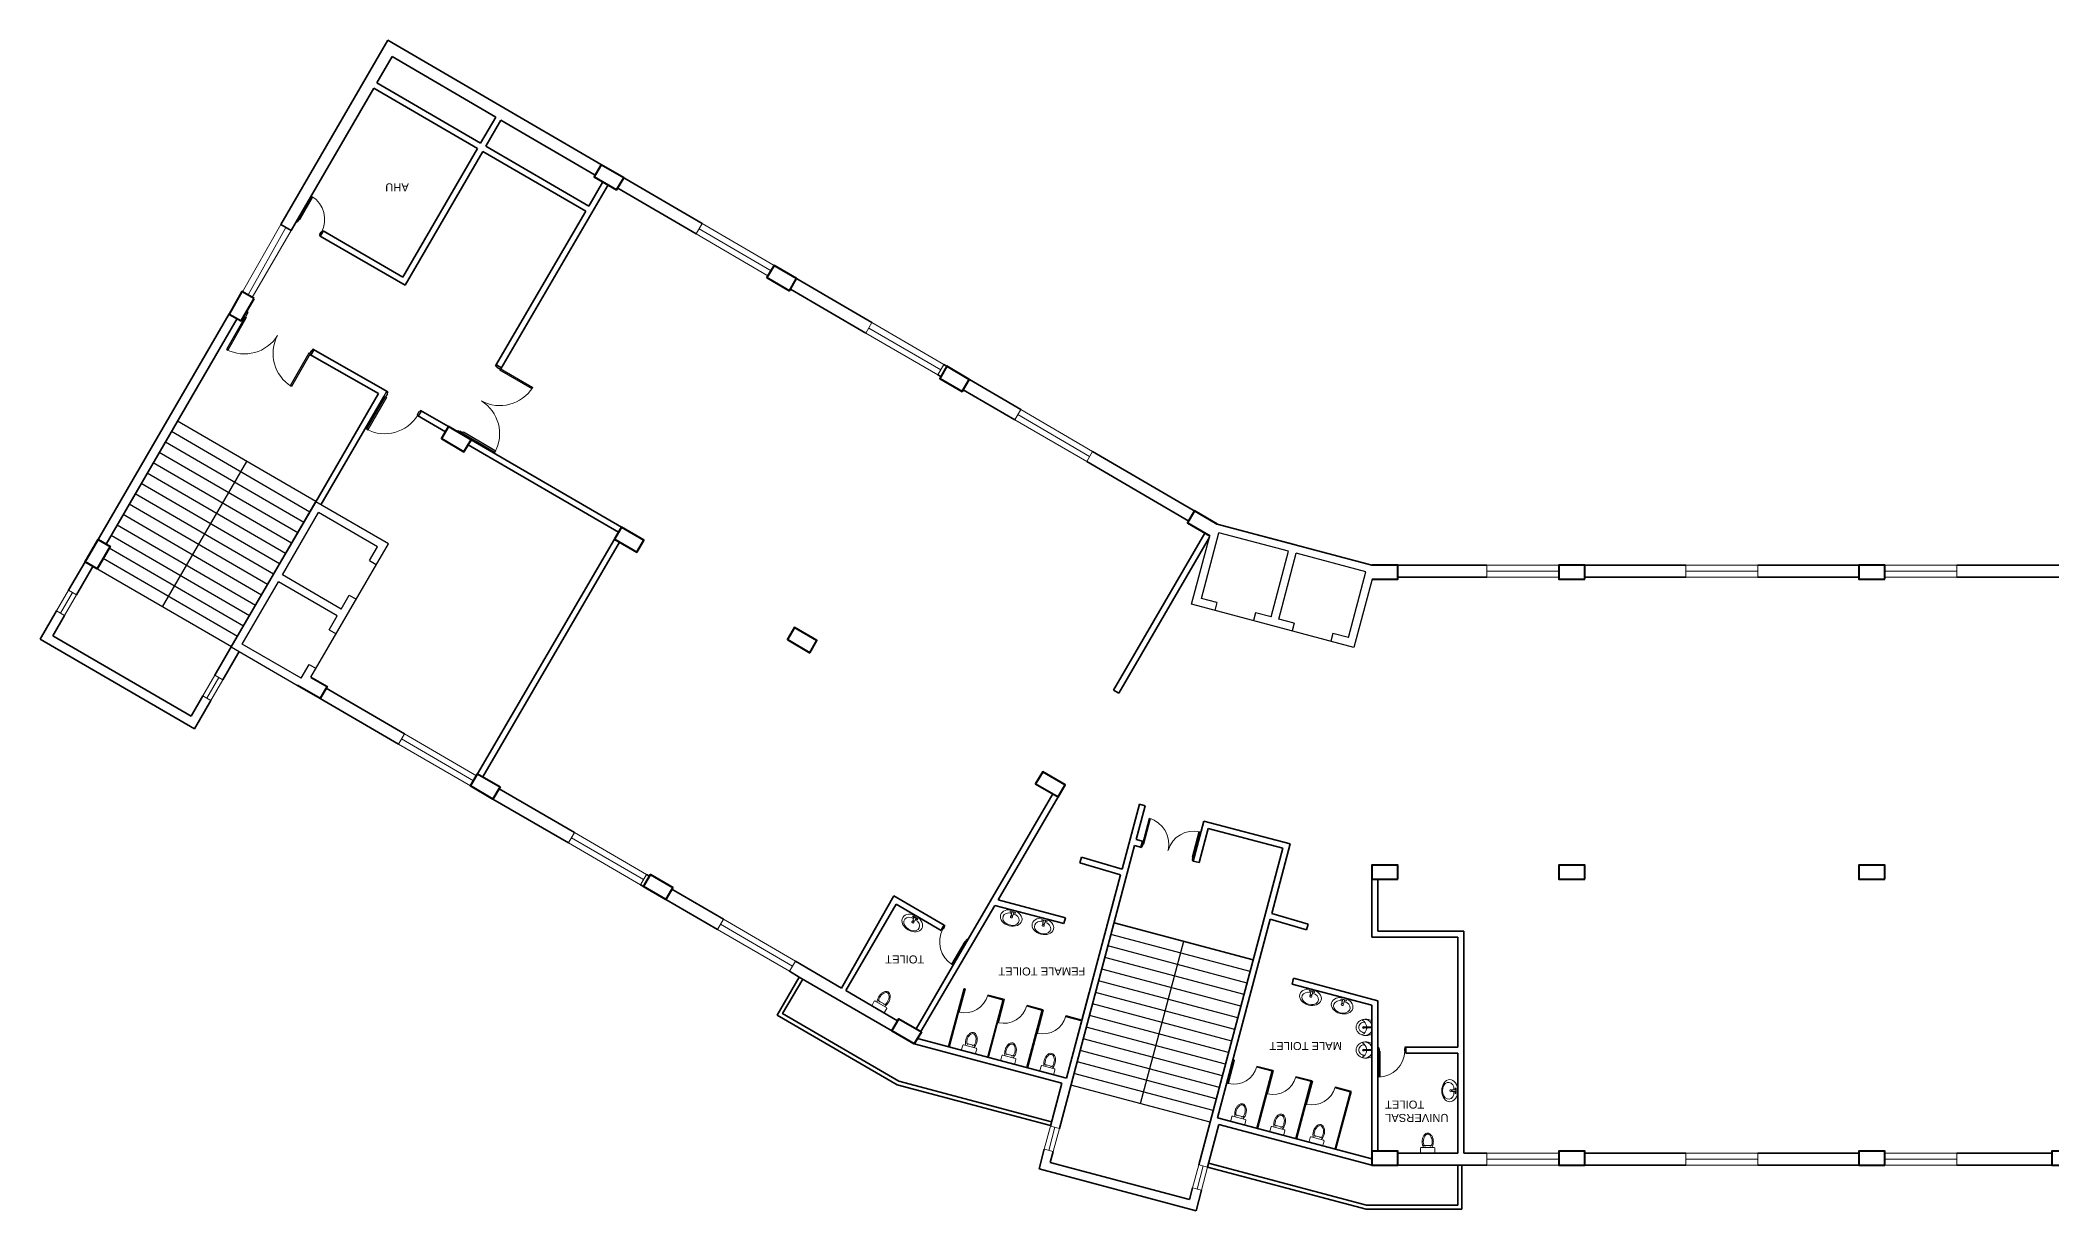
# Model space of a CAD drawing. Header units: millimetres. Extents: x 3079 to 579737, y 1565 to 1161826.
# Drawn here: x 4808 to 55095, y 203417 to 232675 of the extents above; entities that cross this region are included whole.
import ezdxf

# ---------------------------------------------------------------- set-up
doc = ezdxf.new("R2010")
doc.units = ezdxf.units.MM
for name, color, linetype, lineweight in [('1', 7, 'Continuous', 35), ('A_COL', 250, 'Continuous', 40), ('A_ELE1', 250, 'Continuous', 20), ('A_WIN-DOR', 250, 'Continuous', 30), ('DOOR', 250, 'Continuous', 15), ('IG-Area', 250, 'Continuous', 30), ('partition', 253, 'Continuous', 5), ('SILL', 251, 'Continuous', 18), ('TWOWHEELER', 250, 'Continuous', 9), ('WINDOW', 252, 'Continuous', 15)]:
    doc.layers.add(name, color=color, linetype=linetype, lineweight=lineweight)
doc.layers.add('FURNITURE', color=253, linetype='Continuous', lineweight=5, transparency=0.05)
doc.styles.get("Standard").update_dxf_attribs({"font": 'arial.ttf'})

msp = doc.modelspace()

# ---------------------------------------------------------------- linework, layer by layer
for p, q in [((8237, 223151), (6454, 220082)), ((11545, 220882), (8087, 222892)), ((11696, 221142), (8237, 223151)), ((11244, 220363), (7785, 222373)), ((11395, 220623), (7936, 222632)), ((10943, 219845), (7484, 221854)), ((11093, 220104), (7635, 222114)), ((9967, 222146), (7857, 218515)), ((10641, 219326), (7182, 221335)), ((10792, 219585), (7333, 221595)), ((10340, 218807), (6881, 220817)), ((10490, 219067), (7032, 221076)), ((9585, 217509), (11696, 221142)), ((11695, 221140), (10640, 219325)), ((10640, 219325), (11695, 221140)), ((10864, 219311), (11768, 220867)), ((13511, 220085), (11695, 221140)), ((13238, 220013), (11768, 220867)), ((10038, 218288), (6580, 220298)), ((10189, 218548), (6730, 220557)), ((33593, 218580), (34046, 220285)), ((33837, 218722), (34274, 220364)), ((34229, 220583), (36162, 220069)), ((36162, 220069), (34229, 220583)), ((36014, 219902), (34274, 220364)), ((9888, 218029), (6533, 219978)), ((12456, 218270), (13511, 220085)), ((13037, 219667), (13238, 220013)), ((35577, 218259), (36014, 219902)), ((35770, 218207), (36207, 219850)), ((36162, 220069), (38095, 219555)), ((37947, 219388), (36207, 219850)), ((6127, 219520), (5718, 218814)), ((9586, 217510), (6127, 219520)), ((9737, 217770), (6382, 219719)), ((10640, 219325), (9585, 217509)), ((12333, 218457), (10864, 219311)), ((13037, 219667), (13210, 219567)), ((37510, 217745), (37947, 219388)), ((9859, 217581), (10763, 219138)), ((12233, 218284), (10763, 219138)), ((12333, 218457), (12534, 218802)), ((12534, 218802), (12707, 218702)), ((38105, 219205), (37651, 217500)), ((5416, 218296), (5148, 217833)), ((11577, 216757), (12456, 218270)), ((12032, 217938), (12233, 218284)), ((35622, 218040), (33593, 218580)), ((34224, 218619), (33837, 218722)), ((34224, 218619), (34172, 218425)), ((35190, 218362), (35139, 218168)), ((35577, 218259), (35190, 218362)), ((12032, 217938), (12205, 217837)), ((37651, 217500), (35622, 218040)), ((36157, 218105), (35770, 218207)), ((36157, 218105), (36105, 217911)), ((37123, 217848), (37072, 217654)), ((37510, 217745), (37123, 217848)), ((9585, 217509), (11401, 216454)), ((11329, 216727), (9859, 217581)), ((11329, 216727), (11530, 217073)), ((11530, 217073), (11703, 216973)), ((11401, 216454), (11401, 216454)), ((35056, 209400), (31576, 210326)), ((35133, 209690), (31654, 210615)), ((34902, 208820), (31421, 209746)), ((34979, 209110), (31499, 210036)), ((32314, 206094), (33394, 210152)), ((34825, 208530), (31344, 209456)), ((34670, 207950), (31190, 208876)), ((34748, 208240), (31267, 209166)), ((34516, 207370), (31036, 208296)), ((34593, 207660), (31113, 208586)), ((34362, 206790), (30882, 207716)), ((34439, 207080), (30959, 208006)), ((34285, 206501), (30804, 207426)), ((34131, 205921), (30650, 206846)), ((34208, 206211), (30727, 207136)), ((34053, 205631), (30573, 206557)), ((34052, 205631), (30573, 206557))]:
    msp.add_line(p, q)
at = {"layer": '1'}
for p, q in [((13497, 232675), (10822, 228072)), ((21354, 228092), (13497, 232675)), ((13605, 232265), (13223, 231608)), ((16197, 230753), (13605, 232265)), ((13148, 231478), (11205, 228133)), ((15743, 229970), (13148, 231478)), ((15818, 230100), (13223, 231608)), ((16197, 230753), (15818, 230100)), ((16327, 230677), (15948, 230025)), ((18682, 229304), (16327, 230677)), ((15743, 229970), (13875, 226755)), ((15872, 229895), (13929, 226550)), ((18445, 228400), (15872, 229895)), ((18520, 228530), (15948, 230025)), ((19049, 229437), (19049, 229437)), ((19179, 229361), (19179, 229361)), ((19002, 229059), (16322, 224462)), ((18873, 229134), (18520, 228530)), ((21204, 227833), (19244, 228976)), ((18445, 228400), (16192, 224538)), ((10822, 228072), (11082, 227921)), ((11204, 228133), (11082, 227921)), ((11885, 227911), (11810, 227781)), ((13875, 226755), (11885, 227911)), ((13929, 226550), (11810, 227781)), ((25600, 225616), (23152, 227044)), ((25450, 225357), (23563, 226457)), ((9530, 225833), (5928, 219634)), ((9996, 225880), (9968, 225896)), ((9729, 225717), (6454, 220082)), ((9922, 225750), (9894, 225765)), ((13266, 223844), (11548, 224823)), ((11576, 224807), (11650, 224937)), ((13499, 223884), (11623, 224953)), ((16208, 224565), (16338, 224490)), ((27248, 224308), (27320, 224266)), ((29319, 223447), (27398, 224567)), ((11695, 221140), (13266, 223844)), ((29169, 223190), (27883, 223940)), ((11825, 221065), (13396, 223770)), ((13424, 223754), (13396, 223770)), ((14943, 222889), (14237, 223291)), ((15017, 223019), (14312, 223421)), ((15249, 222921), (15233, 222893)), ((15379, 222845), (15362, 222817)), ((15503, 222562), (19265, 220377)), ((15578, 222691), (19340, 220507)), ((34229, 220583), (31117, 222398)), ((30969, 222144), (33520, 220657)), ((33924, 220356), (31643, 216431)), ((34038, 220255), (31773, 216356)), ((34229, 220583), (34229, 220583)), ((38095, 219555), (34229, 220583)), ((15742, 214337), (19164, 220205)), ((15871, 214262), (19293, 220129)), ((5928, 219634), (5519, 218930)), ((6127, 219518), (5718, 218814)), ((6181, 219487), (6181, 219487)), ((38095, 219555), (40970, 219555)), ((38095, 219555), (40970, 219555)), ((38745, 219255), (40970, 219255)), ((42770, 219555), (45945, 219555)), ((42770, 219555), (42795, 219555)), ((43420, 219255), (45945, 219255)), ((47745, 219555), (50920, 219555)), ((47745, 219255), (50270, 219255)), ((50595, 219555), (50295, 219555)), ((50595, 219555), (50920, 219555)), ((52720, 219555), (55270, 219555)), ((52720, 219255), (55270, 219255)), ((5217, 218411), (4808, 217707)), ((5416, 218296), (5123, 217790)), ((5123, 217790), (8580, 215780)), ((4808, 217707), (8663, 215466)), ((9585, 217509), (9176, 216804)), ((9784, 217393), (9374, 216689)), ((8874, 216286), (8580, 215780)), ((13916, 215340), (11955, 216479)), ((31643, 216431), (31773, 216356)), ((9073, 216170), (8663, 215466)), ((13766, 215080), (11806, 216223)), ((16127, 213708), (15986, 213789)), ((18166, 212870), (16278, 213967)), ((28009, 210203), (30125, 213835)), ((28755, 211186), (30431, 214062)), ((18016, 212611), (16127, 213707)), ((32285, 213577), (31854, 211956)), ((32430, 213539), (32205, 212693)), ((32430, 213539), (32285, 213577)), ((33633, 212158), (33897, 213154)), ((33777, 212120), (34004, 212971)), ((36058, 212588), (33897, 213154)), ((35875, 212482), (34004, 212971)), ((32167, 212548), (30285, 205475)), ((30839, 212256), (30801, 212111)), ((31854, 211956), (30839, 212256)), ((32345, 212501), (32167, 212548)), ((32361, 212652), (32205, 212693)), ((32323, 212507), (32361, 212652)), ((35875, 212482), (33770, 204568)), ((35596, 210850), (36058, 212588)), ((20039, 211782), (19966, 211824)), ((31816, 211811), (30465, 206732)), ((31816, 211811), (30801, 212111)), ((33777, 212120), (33633, 212158)), ((38745, 212055), (38095, 212055)), ((38095, 211755), (38095, 210257)), ((19816, 211565), (19888, 211523)), ((20169, 211359), (20169, 211360)), ((20169, 211359), (20450, 211196)), ((20299, 211284), (20299, 211284)), ((20601, 211455), (21888, 210705)), ((24838, 208984), (26151, 211286)), ((26151, 211286), (27404, 210556)), ((38245, 211705), (38245, 210407)), ((21738, 210448), (20451, 211199)), ((24947, 208921), (26206, 211081)), ((26206, 211081), (27329, 210426)), ((26823, 207898), (28674, 211050)), ((28674, 211050), (30399, 210595)), ((28755, 211186), (30437, 210740)), ((30437, 210740), (30399, 210595)), ((34236, 205737), (35557, 210705)), ((36464, 210437), (35557, 210705)), ((36502, 210582), (35596, 210850)), ((26706, 207966), (28009, 210203)), ((27329, 210426), (27404, 210556)), ((28009, 210203), (28009, 210203)), ((35132, 209690), (31654, 210615)), ((36502, 210582), (36464, 210437)), ((38095, 210407), (38095, 210407)), ((38095, 210257), (40245, 210257)), ((38245, 210407), (40395, 210407)), ((40245, 207505), (40245, 210257)), ((40395, 204855), (40395, 210407)), ((23538, 209402), (23784, 209259)), ((23686, 209656), (24838, 208984)), ((23784, 209259), (24735, 208706)), ((26705, 207967), (27606, 209511)), ((27600, 209502), (27600, 209502)), ((36142, 209228), (36103, 209083)), ((36142, 209228), (38245, 208668)), ((24947, 208921), (26243, 208165)), ((27135, 208704), (27136, 208704)), ((27517, 207515), (27903, 208965)), ((27529, 207512), (27915, 208962)), ((27903, 208965), (27915, 208962)), ((27924, 208959), (27936, 208956)), ((28491, 208796), (28878, 208693)), ((28495, 208808), (28893, 208702)), ((28495, 207255), (28878, 208693)), ((28507, 207252), (28893, 208702)), ((28902, 208699), (28914, 208696)), ((30650, 207424), (31034, 208874)), ((36103, 209083), (38095, 208553)), ((29469, 208536), (29856, 208433)), ((29473, 208548), (29871, 208442)), ((29473, 206995), (29856, 208433)), ((29485, 206992), (29871, 208442)), ((30447, 208276), (30450, 208287)), ((30447, 208276), (30834, 208173)), ((30450, 208287), (30837, 208185)), ((38098, 204905), (38095, 208553)), ((38245, 207355), (38245, 208668)), ((26737, 207723), (30465, 206732)), ((26780, 207797), (26781, 207797)), ((26659, 207589), (30349, 206607)), ((34622, 207187), (34664, 207176)), ((34643, 207267), (34643, 207267)), ((34646, 207278), (34646, 207278)), ((38095, 207435), (38095, 207435)), ((38095, 207285), (38095, 207285)), ((38245, 204905), (38245, 207355)), ((38945, 207355), (38945, 207505)), ((38945, 207505), (40245, 207505)), ((38945, 207355), (40245, 207355)), ((40245, 204855), (40245, 207355)), ((34619, 207175), (34649, 207167)), ((35219, 207016), (35606, 206913)), ((35222, 207027), (35621, 206921)), ((35223, 205475), (35606, 206913)), ((35235, 205472), (35621, 206921)), ((36197, 206756), (36584, 206653)), ((36200, 206767), (36599, 206661)), ((30349, 206607), (30063, 205534)), ((36201, 205215), (36584, 206653)), ((36213, 205212), (36599, 206661)), ((37175, 206495), (37562, 206393)), ((37178, 206507), (37577, 206401)), ((37179, 204955), (37562, 206393)), ((37191, 204951), (37577, 206401)), ((34236, 205737), (38095, 204711)), ((34275, 205572), (33992, 204509)), ((34275, 205572), (38095, 204556)), ((29909, 204954), (29778, 204461)), ((30131, 204895), (30059, 204624)), ((40245, 204855), (38745, 204855)), ((40970, 204855), (40395, 204855)), ((45945, 204855), (43420, 204855)), ((50270, 204855), (47745, 204855)), ((50270, 204855), (47745, 204855)), ((50920, 204855), (50920, 204855)), ((50920, 204855), (50920, 204855)), ((55095, 204855), (52720, 204855)), ((55095, 204855), (52720, 204855)), ((33702, 203417), (29778, 204461)), ((33538, 203698), (30059, 204624)), ((33992, 204509), (37954, 203455)), ((34018, 204606), (37967, 203555)), ((40345, 204555), (38095, 204555)), ((40245, 204555), (38095, 204555)), ((38245, 204555), (38245, 204555)), ((40245, 203555), (40245, 204555)), ((40345, 203455), (40345, 204555)), ((40970, 204555), (40345, 204555)), ((45945, 204555), (43420, 204555)), ((47745, 204555), (50270, 204555)), ((50920, 204555), (50270, 204555)), ((52720, 204555), (55095, 204555)), ((33615, 203988), (33538, 203698)), ((33838, 203929), (33702, 203417)), ((40345, 203455), (37954, 203455)), ((40245, 203555), (37967, 203555))]:
    msp.add_line(p, q, dxfattribs=at)
for points in [[(23784, 209259), (23232, 208308), (26234, 206563), (30066, 205544)], [(23871, 209209), (23368, 208344), (26272, 206657), (30092, 205641)], [(24735, 208706), (24735, 208706), (26645, 207596)]]:
    msp.add_lwpolyline(points, dxfattribs=at)
at = {"layer": 'A_COL'}
for points in [[(19218, 228933), (19395, 229235), (18833, 229563), (18657, 229260)], [(23538, 226414), (23714, 226716), (23152, 227044), (22976, 226741)], [(10155, 226223), (9851, 226396), (9529, 225831), (9833, 225658)], [(27857, 223895), (28033, 224197), (27471, 224525), (27295, 224222)], [(15402, 222389), (15578, 222691), (15017, 223019), (14840, 222717)], [(19725, 219877), (19901, 220180), (19340, 220507), (19164, 220205)], [(6255, 220197), (6558, 220021), (6231, 219459), (5929, 219635)], [(43420, 219205), (43420, 219555), (42770, 219555), (42770, 219205)], [(50920, 219205), (50920, 219555), (50270, 219555), (50270, 219205)], [(24049, 217365), (24225, 217667), (23663, 217995), (23487, 217692)], [(16303, 214010), (16127, 213707), (15565, 214035), (15742, 214337)], [(30254, 213760), (30431, 214062), (29869, 214390), (29693, 214087)], [(20626, 211498), (20450, 211196), (19888, 211523), (20064, 211826)], [(38745, 211705), (38745, 212055), (38095, 212055), (38095, 211705)], [(43420, 211705), (43420, 212055), (42770, 212055), (42770, 211705)], [(50920, 211705), (50920, 212055), (50270, 212055), (50270, 211705)], [(26835, 207891), (26659, 207589), (26098, 207916), (26274, 208218)], [(38745, 204555), (38745, 204905), (38095, 204905), (38095, 204555)], [(43420, 204555), (43420, 204905), (42770, 204905), (42770, 204555)], [(50920, 204555), (50920, 204905), (50270, 204905), (50270, 204555)], [(55745, 204555), (55745, 204905), (55095, 204905), (55095, 204555)]]:
    msp.add_lwpolyline(points, close=True, dxfattribs=at)
for points in [[(34229, 220583), (34229, 220583), (33668, 220911), (33491, 220609), (34046, 220285)], [(38105, 219205), (38745, 219205), (38745, 219555), (38095, 219555), (38095, 219555)], [(11577, 216757), (11980, 216522), (11804, 216219), (11242, 216547)]]:
    msp.add_lwpolyline(points, dxfattribs=at)
at = {"layer": 'A_ELE1', "transparency": 33554687}
for centre, radius, start, end in [((11244, 228197), 676, 331.5846, 58.1004), ((9917, 225801), 966, 242.0665, 328.5823), ((11595, 224845), 966, 152.0667, 238.5824), ((11595, 224845), 966, 152.0666, 152.0667), ((16300, 224509), 966, 241.4931, 328.0088), ((13420, 223805), 966, 242.0665, 328.5823), ((15327, 222841), 966, 331.4929, 58.0087), ((16300, 224509), 966, 241.493, 241.4931), ((32344, 212579), 676, 346.8467, 73.3625), ((33650, 212232), 676, 76.8465, 163.3623), ((27969, 210139), 676, 151.5186, 238.0344), ((38247, 207430), 676, 271.742, 358.2578)]:
    msp.add_arc(centre, radius, start, end, dxfattribs=at)
at = {"layer": 'A_WIN-DOR', "transparency": 33554687}
for p, q in [((11272, 228205), (11601, 228771)), ((11294, 228192), (11623, 228758)), ((11257, 228224), (11205, 228133)), ((11224, 228122), (11240, 228150)), ((11240, 228150), (11248, 228145)), ((11248, 228145), (11281, 228200)), ((11277, 228213), (11257, 228224)), ((11277, 228213), (11288, 228233)), ((11790, 227793), (11807, 227820)), ((11798, 227825), (11830, 227881)), ((11807, 227820), (11798, 227825)), ((11839, 227876), (11843, 227883)), ((11843, 227883), (11863, 227872)), ((9894, 225765), (9968, 225896)), ((9985, 225833), (9940, 225754)), ((9968, 225896), (9996, 225880)), ((9996, 225880), (9973, 225840)), ((9973, 225840), (9985, 225833)), ((9928, 225761), (9465, 224947)), ((9960, 225743), (9497, 224930)), ((9922, 225750), (9894, 225765)), ((9922, 225750), (9906, 225721)), ((10741, 225297), (10741, 225297)), ((10741, 225297), (10741, 225297)), ((11523, 224852), (11060, 224039)), ((11555, 224834), (11091, 224021)), ((11548, 224823), (11532, 224794)), ((11588, 224920), (11543, 224841)), ((11548, 224823), (11576, 224807)), ((11576, 224807), (11650, 224937)), ((11600, 224913), (11588, 224920)), ((11623, 224953), (11600, 224913)), ((11650, 224937), (11623, 224953)), ((16208, 224565), (16192, 224538)), ((16192, 224538), (16231, 224515)), ((16338, 224490), (16208, 224565)), ((16231, 224515), (16225, 224503)), ((16225, 224503), (16304, 224457)), ((16292, 224437), (17100, 223966)), ((16310, 224469), (17119, 223997)), ((16322, 224462), (16338, 224490)), ((16322, 224462), (16350, 224446)), ((13396, 223770), (13471, 223900)), ((13488, 223838), (13443, 223758)), ((13471, 223900), (13499, 223884)), ((13499, 223884), (13476, 223844)), ((13476, 223844), (13488, 223838)), ((13431, 223765), (12967, 222952)), ((13462, 223747), (12999, 222934)), ((13424, 223754), (13396, 223770)), ((13424, 223754), (13408, 223725)), ((14277, 223388), (14232, 223308)), ((14244, 223302), (14237, 223290)), ((14237, 223290), (14265, 223275)), ((14265, 223275), (14340, 223405)), ((14289, 223381), (14277, 223388)), ((14312, 223421), (14289, 223381)), ((15839, 223660), (15839, 223660)), ((15839, 223660), (15839, 223660)), ((15233, 222893), (15249, 222921)), ((15362, 222817), (15233, 222893)), ((15249, 222921), (15288, 222898)), ((15288, 222898), (15295, 222909)), ((15295, 222909), (15374, 222863)), ((15379, 222845), (15362, 222817)), ((15367, 222852), (16176, 222380)), ((15379, 222845), (15407, 222828)), ((15386, 222883), (16194, 222412)), ((32369, 212594), (32538, 213227)), ((32394, 212587), (32562, 213220)), ((33611, 212263), (33779, 212896)), ((33636, 212257), (33804, 212890)), ((32350, 212608), (32323, 212507)), ((32345, 212501), (32353, 212532)), ((32371, 212602), (32350, 212608)), ((32353, 212532), (32362, 212529)), ((32362, 212529), (32378, 212591)), ((32371, 212602), (32377, 212625)), ((33002, 212425), (33005, 212434)), ((33002, 212425), (33002, 212425)), ((33005, 212434), (33005, 212434)), ((33610, 212198), (33626, 212259)), ((33660, 212260), (33633, 212158)), ((33638, 212266), (33644, 212288)), ((33638, 212266), (33660, 212260)), ((33619, 212195), (33610, 212198)), ((33611, 212164), (33619, 212195)), ((27370, 210453), (27351, 210465)), ((27375, 210461), (27370, 210453)), ((27415, 210512), (27383, 210456)), ((27423, 210544), (27407, 210516)), ((27407, 210516), (27415, 210512)), ((27956, 210112), (28009, 210203)), ((27989, 210214), (27973, 210187)), ((27919, 210144), (27589, 209579)), ((27941, 210131), (27611, 209565)), ((27937, 210124), (27925, 210104)), ((27965, 210191), (27933, 210136)), ((27937, 210124), (27956, 210112)), ((27973, 210187), (27965, 210191)), ((38245, 207400), (38245, 207505)), ((38267, 207400), (38245, 207400)), ((38267, 207505), (38267, 207473)), ((38267, 207473), (38277, 207473)), ((38267, 207409), (38267, 206754)), ((38267, 207400), (38267, 207377)), ((38277, 207473), (38277, 207409)), ((38293, 207409), (38293, 206754)), ((38922, 207473), (38913, 207473)), ((38913, 207473), (38913, 207409)), ((38922, 207505), (38922, 207473)), ((38922, 207409), (38922, 207400)), ((38922, 207400), (38945, 207400))]:
    msp.add_line(p, q, dxfattribs=at)
at = {"layer": 'A_WIN-DOR'}
for p, q in [((11224, 228122), (11205, 228133)), ((11863, 227872), (11810, 227781)), ((11810, 227781), (11790, 227793)), ((9465, 224947), (9497, 224930)), ((11091, 224021), (11060, 224039)), ((17119, 223997), (17100, 223966)), ((14340, 223405), (14312, 223421)), ((12967, 222952), (12999, 222934)), ((16176, 222380), (16194, 222412)), ((32345, 212501), (32323, 212507)), ((33611, 212164), (33633, 212158)), ((27351, 210465), (27404, 210555)), ((27404, 210555), (27423, 210544)), ((27989, 210214), (28009, 210203)), ((38267, 207505), (38245, 207505)), ((38945, 207505), (38922, 207505)), ((38945, 207400), (38945, 207505))]:
    msp.add_line(p, q, dxfattribs=at)
at = {"layer": 'A_WIN-DOR', "transparency": 33554687}
for points in [[(11272, 228205), (11294, 228192)], [(11839, 227876), (11830, 227881)], [(9928, 225761), (9960, 225743)], [(10741, 225297), (10741, 225297)], [(11555, 224834), (11523, 224852)], [(16310, 224469), (16292, 224437)], [(13431, 223765), (13462, 223747)], [(14244, 223302), (14232, 223308)], [(15839, 223660), (15839, 223660)], [(15367, 222852), (15386, 222883)], [(32369, 212594), (32394, 212587)], [(33002, 212425), (33002, 212425)], [(33636, 212257), (33611, 212263)], [(27375, 210461), (27383, 210456)], [(27941, 210131), (27919, 210144)], [(38267, 207409), (38293, 207409)], [(38922, 207409), (38913, 207409)]]:
    msp.add_lwpolyline(points, dxfattribs=at)
at = {"layer": 'DOOR'}
for p, q in [((27924, 208959), (27770, 208380)), ((27936, 208956), (27782, 208376)), ((27924, 208959), (27936, 208956)), ((28902, 208699), (28748, 208119)), ((28914, 208696), (28760, 208116)), ((28902, 208699), (28914, 208696)), ((27770, 208380), (27782, 208376)), ((29879, 208435), (29725, 207855)), ((29891, 208432), (29737, 207852)), ((29879, 208435), (29891, 208432)), ((28748, 208119), (28760, 208116)), ((29725, 207855), (29737, 207852)), ((34652, 207179), (34498, 206599)), ((34664, 207176), (34510, 206596)), ((34652, 207179), (34664, 207176)), ((35630, 206919), (35476, 206339)), ((35642, 206916), (35488, 206336)), ((35630, 206919), (35642, 206916)), ((34498, 206599), (34510, 206596)), ((35476, 206339), (35488, 206336)), ((36608, 206659), (36454, 206079)), ((36620, 206656), (36466, 206076)), ((36608, 206659), (36620, 206656)), ((36454, 206079), (36466, 206076))]:
    msp.add_line(p, q, dxfattribs=at)
at = {"layer": 'FURNITURE'}
for p, q in [((26642, 210713), (26581, 210749)), ((26618, 210761), (26632, 210785)), ((26657, 210738), (26618, 210761)), ((26668, 210756), (26624, 210680)), ((26632, 210785), (26749, 210717)), ((26706, 210733), (26662, 210658)), ((26706, 210733), (26668, 210756)), ((26735, 210693), (26695, 210716)), ((26749, 210717), (26735, 210693)), ((29089, 210844), (29020, 210862)), ((29052, 210884), (29059, 210911)), ((29096, 210872), (29052, 210884)), ((29059, 210911), (29190, 210876)), ((29102, 210892), (29079, 210808)), ((29144, 210881), (29102, 210892)), ((29144, 210881), (29122, 210797)), ((29201, 210814), (29131, 210833)), ((29183, 210849), (29139, 210861)), ((29190, 210876), (29183, 210849)), ((29844, 210673), (29851, 210700)), ((29851, 210700), (29982, 210665)), ((26742, 210654), (26681, 210690)), ((29880, 210633), (29811, 210652)), ((29888, 210662), (29844, 210673)), ((29893, 210682), (29871, 210597)), ((29936, 210670), (29893, 210682)), ((29936, 210670), (29913, 210586)), ((29992, 210604), (29923, 210622)), ((29975, 210639), (29931, 210650)), ((29982, 210665), (29975, 210639)), ((36569, 208862), (36500, 208880)), ((36532, 208902), (36539, 208929)), ((36576, 208890), (36532, 208902)), ((36539, 208929), (36670, 208894)), ((36582, 208910), (36559, 208826)), ((36624, 208899), (36582, 208910)), ((36624, 208899), (36602, 208815)), ((36681, 208832), (36612, 208851)), ((36663, 208867), (36619, 208879)), ((36670, 208894), (36663, 208867)), ((37324, 208691), (37331, 208718)), ((37368, 208680), (37324, 208691)), ((37331, 208718), (37462, 208684)), ((37373, 208700), (37351, 208615)), ((37416, 208688), (37373, 208700)), ((37416, 208688), (37394, 208604)), ((25658, 208652), (25604, 208558)), ((25611, 208534), (25890, 208370)), ((25963, 208495), (25683, 208658)), ((25931, 208572), (25766, 208668)), ((25781, 208641), (25789, 208655)), ((25787, 208637), (25781, 208641)), ((25795, 208651), (25787, 208637)), ((25789, 208655), (25795, 208651)), ((25902, 208589), (25894, 208575)), ((25894, 208575), (25900, 208571)), ((25900, 208571), (25908, 208585)), ((25908, 208585), (25902, 208589)), ((25915, 208377), (25969, 208470)), ((37360, 208652), (37291, 208670)), ((37472, 208622), (37403, 208640)), ((37455, 208657), (37411, 208668)), ((37462, 208684), (37455, 208657)), ((37969, 208012), (37909, 208012)), ((37969, 207988), (37909, 207988)), ((38085, 208012), (37987, 208012)), ((37987, 208005), (37987, 208005)), ((37987, 207995), (37987, 207995)), ((38085, 208012), (37988, 208012)), ((38085, 207988), (37988, 207988)), ((38085, 207988), (37988, 207988)), ((38085, 208175), (38085, 207825)), ((38095, 208005), (38085, 208005)), ((38095, 207995), (38085, 207995)), ((38095, 208005), (38095, 207995)), ((27871, 207552), (27843, 207447)), ((27856, 207425), (28169, 207342)), ((28206, 207481), (27893, 207565)), ((28155, 207547), (27970, 207596)), ((27991, 207574), (27996, 207589)), ((27998, 207572), (27991, 207574)), ((27996, 207589), (28002, 207588)), ((28002, 207588), (27998, 207572)), ((28122, 207556), (28118, 207540)), ((28118, 207540), (28125, 207538)), ((28129, 207554), (28122, 207556)), ((28125, 207538), (28129, 207554)), ((28191, 207355), (28219, 207459)), ((28849, 207292), (28821, 207187)), ((29184, 207221), (28871, 207304)), ((29133, 207287), (28948, 207336)), ((28969, 207314), (28974, 207329)), ((28976, 207312), (28969, 207314)), ((28974, 207329), (28980, 207328)), ((28980, 207328), (28976, 207312)), ((29100, 207296), (29096, 207280)), ((29096, 207280), (29103, 207278)), ((29107, 207294), (29100, 207296)), ((29103, 207278), (29107, 207294)), ((29169, 207095), (29197, 207199)), ((37969, 207447), (37909, 207447)), ((37969, 207423), (37909, 207423)), ((38085, 207447), (37987, 207447)), ((37987, 207440), (37987, 207440)), ((37987, 207430), (37987, 207430)), ((38085, 207447), (37988, 207447)), ((38085, 207423), (37988, 207423)), ((38085, 207423), (37988, 207423)), ((38085, 207610), (38085, 207260)), ((38095, 207440), (38085, 207440)), ((38095, 207430), (38085, 207430)), ((38095, 207440), (38095, 207430)), ((28834, 207165), (29147, 207082)), ((29827, 207032), (29799, 206927)), ((29812, 206905), (30125, 206822)), ((30162, 206961), (29849, 207044)), ((30111, 207027), (29926, 207076)), ((29947, 207054), (29952, 207069)), ((29954, 207052), (29947, 207054)), ((29952, 207069), (29958, 207067)), ((29958, 207067), (29954, 207052)), ((30078, 207035), (30074, 207020)), ((30074, 207020), (30081, 207018)), ((30085, 207034), (30078, 207035)), ((30081, 207018), (30085, 207034)), ((30147, 206835), (30175, 206939)), ((40201, 206439), (40114, 206439)), ((40201, 206394), (40114, 206394)), ((40151, 206439), (40151, 206510)), ((40151, 206323), (40151, 206394)), ((40180, 206439), (40180, 206484)), ((40180, 206484), (40208, 206484)), ((40180, 206349), (40180, 206394)), ((40208, 206349), (40180, 206349)), ((40201, 206394), (40201, 206439)), ((40208, 206484), (40208, 206349)), ((34599, 205771), (34571, 205667)), ((34934, 205701), (34621, 205784)), ((34883, 205767), (34698, 205816)), ((34719, 205793), (34723, 205809)), ((34726, 205792), (34719, 205793)), ((34723, 205809), (34730, 205807)), ((34730, 205807), (34726, 205792)), ((34850, 205775), (34846, 205760)), ((34846, 205760), (34853, 205758)), ((34857, 205773), (34850, 205775)), ((34853, 205758), (34857, 205773)), ((34919, 205574), (34947, 205679)), ((34584, 205645), (34897, 205562)), ((35577, 205511), (35549, 205407)), ((35562, 205385), (35875, 205302)), ((35912, 205441), (35599, 205524)), ((35861, 205506), (35676, 205556)), ((35697, 205533), (35701, 205549)), ((35704, 205531), (35697, 205533)), ((35701, 205549), (35708, 205547)), ((35708, 205547), (35704, 205531)), ((35828, 205515), (35824, 205499)), ((35824, 205499), (35831, 205498)), ((35835, 205513), (35828, 205515)), ((35831, 205498), (35835, 205513)), ((35897, 205314), (35925, 205419)), ((36555, 205251), (36527, 205147)), ((36890, 205181), (36577, 205264)), ((36839, 205246), (36654, 205296)), ((36675, 205273), (36679, 205289)), ((36682, 205271), (36675, 205273)), ((36679, 205289), (36686, 205287)), ((36686, 205287), (36682, 205271)), ((36806, 205255), (36802, 205239)), ((36802, 205239), (36809, 205238)), ((36813, 205253), (36806, 205255)), ((36809, 205238), (36813, 205253)), ((36540, 205125), (36853, 205041)), ((36875, 205054), (36903, 205159)), ((39315, 204981), (39315, 204873)), ((39657, 204999), (39333, 204999)), ((39333, 204855), (39657, 204855)), ((39590, 205050), (39399, 205050)), ((39426, 205033), (39426, 205050)), ((39426, 205050), (39433, 205050)), ((39433, 205033), (39426, 205033)), ((39433, 205050), (39433, 205033)), ((39557, 205050), (39557, 205033)), ((39564, 205050), (39557, 205050)), ((39557, 205033), (39564, 205033)), ((39564, 205033), (39564, 205050)), ((39675, 204873), (39675, 204981))]:
    msp.add_line(p, q, dxfattribs=at)
for centre, radius in [((37888, 208000), 23.7), ((37978, 208000), 14.9), ((37888, 207435), 23.7), ((37978, 207435), 14.9)]:
    msp.add_circle(centre, radius, dxfattribs=at)
for centre, radius, start, end in [((25966, 208631), 233, 164.8212, 180.6515), ((26060, 208606), 330, 149.7481, 164.8212), ((26060, 208606), 301, 149.7481, 164.8212), ((26060, 208606), 330, 134.6749, 149.7481), ((26060, 208606), 301, 134.6749, 149.7481), ((25992, 208675), 233, 116.7165, 134.6749), ((25992, 208675), 204, 116.7165, 134.6749), ((25960, 208738), 162, 92.2478, 116.7165), ((25960, 208738), 134, 92.2478, 116.7165), ((25957, 208807), 93.1, 59.7481, 92.2478), ((25957, 208807), 64.3, 59.7481, 92.2478), ((25957, 208807), 64.3, 27.2483, 59.7481), ((25732, 208797), 301, 329.7481, 344.8212), ((25957, 208807), 93.1, 27.2483, 59.7481), ((25896, 208775), 134, 2.7796, 27.2483), ((25732, 208797), 330, 329.7481, 344.8212), ((25825, 208772), 204, 344.8212, 2.7796), ((25896, 208775), 162, 2.7796, 27.2483), ((25825, 208772), 233, 344.8212, 2.7796), ((25620, 208549), 18, 149.7481, 239.7481), ((25674, 208643), 18, 59.7481, 149.7481), ((25966, 208631), 204, 164.8212, 169.5721), ((25899, 208386), 18, 239.7481, 329.7481), ((25800, 208728), 233, 298.8446, 314.6749), ((25800, 208728), 204, 309.924, 314.6749), ((25732, 208797), 301, 314.6749, 329.7481), ((25954, 208479), 18, 329.7481, 59.7481), ((25732, 208797), 330, 314.6749, 329.7481), ((37931, 207958), 243, 109.3112, 130.2027), ((37770, 208004), 199, 2.263, 66.692), ((37945, 207918), 285, 90.0477, 109.3112), ((37898, 207974), 229, 35.5197, 83.8921), ((37945, 207918), 285, 70.7841, 90.0477), ((37923, 207683), 517, 71.8392, 77.0814), ((28270, 207614), 330, 165.1045, 180.1776), ((28270, 207614), 330, 150.0314, 165.1045), ((28270, 207614), 301, 165.1045, 180.1776), ((28270, 207614), 301, 150.0314, 165.1045), ((28186, 207662), 233, 132.073, 150.0314), ((28186, 207662), 204, 132.073, 150.0314), ((28139, 207715), 162, 107.6043, 132.073), ((28139, 207715), 134, 107.6043, 132.073), ((28118, 207781), 93.1, 75.1045, 107.6043), ((28118, 207781), 64.3, 75.1045, 107.6043), ((28118, 207781), 64.3, 42.6047, 75.1045), ((28118, 207781), 93.1, 42.6047, 75.1045), ((28067, 207734), 134, 18.136, 42.6047), ((28067, 207734), 162, 18.136, 42.6047), ((28000, 207712), 204, 0.1776, 18.136), ((27903, 207712), 301, 345.1045, 0.1776), ((28000, 207712), 233, 0.1776, 18.136), ((27903, 207712), 330, 345.1045, 0.1776), ((37876, 208000), 173, 153.8996, 180.0477), ((37876, 208000), 173, 180.0477, 206.1958), ((37910, 207984), 210, 130.2027, 153.8996), ((37910, 208016), 210, 206.1958, 229.8926), ((37876, 208000), 108, 153.8996, 180.0477), ((37876, 208000), 108, 180.0477, 206.1958), ((37931, 208042), 243, 229.8926, 250.7841), ((37910, 207984), 145, 130.2027, 153.8996), ((37910, 208016), 145, 206.1958, 229.8926), ((37931, 207958), 178, 109.3112, 130.2027), ((37931, 208042), 178, 229.8926, 250.7841), ((37770, 207996), 199, 293.4034, 357.8323), ((37945, 208082), 285, 250.7841, 270.0477), ((37945, 207918), 220, 97.0617, 109.3112), ((37945, 208082), 220, 250.7841, 263.0337), ((37888, 208000), 14.1, 90.0477, 270.0477), ((37888, 208000), 14.1, 270.0477, 90.0477), ((37898, 208025), 229, 274.8869, 324.6725), ((37945, 208082), 285, 270.0477, 289.3112), ((37978, 208000), 10, 90.0477, 270.0477), ((37978, 208000), 10, 90.0477, 270.0477), ((37978, 208000), 10, 270.0477, 90.0477), ((37978, 208000), 10, 270.0477, 90.0477), ((37923, 208316), 517, 283.0139, 288.2562), ((27860, 207443), 18, 165.1045, 255.1045), ((27888, 207547), 18, 75.1045, 165.1045), ((28173, 207614), 233, 180.1776, 196.0079), ((28173, 207614), 204, 180.1776, 184.9285), ((27987, 207663), 233, 314.2011, 330.0314), ((27987, 207663), 204, 325.2805, 330.0314), ((27903, 207712), 301, 330.0314, 345.1045), ((28173, 207360), 18, 255.1045, 345.1045), ((27903, 207712), 330, 330.0314, 345.1045), ((28201, 207464), 18, 345.1045, 75.1045), ((28838, 207183), 18, 165.1045, 255.1045), ((28866, 207287), 18, 75.1045, 165.1045), ((29248, 207354), 330, 165.1045, 180.1776), ((29151, 207354), 233, 180.1776, 196.0079), ((29248, 207354), 330, 150.0314, 165.1045), ((29248, 207354), 301, 165.1045, 180.1776), ((29151, 207354), 204, 180.1776, 184.9285), ((29248, 207354), 301, 150.0314, 165.1045), ((29164, 207402), 233, 132.073, 150.0314), ((29164, 207402), 204, 132.073, 150.0314), ((29117, 207455), 162, 107.6043, 132.073), ((29117, 207455), 134, 107.6043, 132.073), ((29096, 207521), 93.1, 75.1045, 107.6043), ((29096, 207521), 64.3, 75.1045, 107.6043), ((29096, 207521), 64.3, 42.6047, 75.1045), ((29096, 207521), 93.1, 42.6047, 75.1045), ((28965, 207403), 233, 314.2011, 330.0314), ((28965, 207403), 204, 325.2805, 330.0314), ((28881, 207452), 301, 330.0314, 345.1045), ((29045, 207474), 134, 18.136, 42.6047), ((29045, 207474), 162, 18.136, 42.6047), ((28881, 207452), 330, 330.0314, 345.1045), ((28978, 207452), 204, 0.1776, 18.136), ((28881, 207452), 301, 345.1045, 0.1776), ((29179, 207204), 18, 345.1045, 75.1045), ((28978, 207452), 233, 0.1776, 18.136), ((28881, 207452), 330, 345.1045, 0.1776), ((30226, 207094), 330, 150.0314, 165.1045), ((30226, 207094), 301, 150.0314, 165.1045), ((30142, 207142), 233, 132.073, 150.0314), ((30142, 207142), 204, 132.073, 150.0314), ((30095, 207195), 162, 107.6043, 132.073), ((30095, 207195), 134, 107.6043, 132.073), ((30074, 207261), 93.1, 75.1045, 107.6043), ((30074, 207261), 64.3, 75.1045, 107.6043), ((30074, 207261), 64.3, 42.6047, 75.1045), ((30074, 207261), 93.1, 42.6047, 75.1045), ((30023, 207214), 134, 18.136, 42.6047), ((30023, 207214), 162, 18.136, 42.6047), ((29956, 207192), 204, 0.1776, 18.136), ((29859, 207191), 301, 345.1045, 0.1776), ((29956, 207192), 233, 0.1776, 18.136), ((29859, 207191), 330, 345.1045, 0.1776), ((37876, 207435), 173, 153.8996, 180.0477), ((37876, 207435), 173, 180.0477, 206.1958), ((37910, 207419), 210, 130.2027, 153.8996), ((37910, 207451), 210, 206.1958, 229.8926), ((37876, 207435), 108, 153.8996, 180.0477), ((37876, 207435), 108, 180.0477, 206.1958), ((37931, 207393), 243, 109.3112, 130.2027), ((37931, 207477), 243, 229.8926, 250.7841), ((37910, 207419), 145, 130.2027, 153.8996), ((37910, 207451), 145, 206.1958, 229.8926), ((37931, 207393), 178, 109.3112, 130.2027), ((37931, 207477), 178, 229.8926, 250.7841), ((37770, 207439), 199, 2.263, 66.692), ((37770, 207431), 199, 293.4034, 357.8323), ((37945, 207353), 285, 90.0477, 109.3112), ((37945, 207517), 285, 250.7841, 270.0477), ((37945, 207353), 220, 97.0617, 109.3112), ((37945, 207517), 220, 250.7841, 263.0337), ((37888, 207435), 14.1, 90.0477, 270.0477), ((37888, 207435), 14.1, 270.0477, 90.0477), ((37898, 207461), 229, 274.8869, 324.6725), ((37898, 207409), 229, 35.5197, 83.8921), ((37945, 207353), 285, 70.7841, 90.0477), ((37945, 207517), 285, 270.0477, 289.3112), ((37978, 207435), 10, 90.0477, 270.0477), ((37978, 207435), 10, 90.0477, 270.0477), ((37978, 207435), 10, 270.0477, 90.0477), ((37978, 207435), 10, 270.0477, 90.0477), ((37923, 207119), 517, 71.8392, 77.0814), ((37923, 207751), 517, 283.0139, 288.2562), ((29151, 207099), 18, 255.1045, 345.1045), ((29816, 206923), 18, 165.1045, 255.1045), ((29844, 207027), 18, 75.1045, 165.1045), ((30226, 207094), 330, 165.1045, 180.1776), ((30129, 207094), 233, 180.1776, 196.0079), ((30226, 207094), 301, 165.1045, 180.1776), ((30129, 207094), 204, 180.1776, 184.9285), ((29943, 207143), 233, 314.2011, 330.0314), ((29943, 207143), 204, 325.2805, 330.0314), ((29859, 207191), 301, 330.0314, 345.1045), ((30129, 206839), 18, 255.1045, 345.1045), ((29859, 207191), 330, 330.0314, 345.1045), ((30157, 206944), 18, 345.1045, 75.1045), ((34616, 205767), 18, 75.1045, 165.1045), ((34998, 205834), 330, 165.1045, 180.1776), ((34901, 205833), 233, 180.1776, 196.0079), ((34998, 205834), 330, 150.0314, 165.1045), ((34998, 205834), 301, 165.1045, 180.1776), ((34901, 205833), 204, 180.1776, 184.9285), ((34998, 205834), 301, 150.0314, 165.1045), ((34914, 205882), 233, 132.073, 150.0314), ((34914, 205882), 204, 132.073, 150.0314), ((34867, 205934), 162, 107.6043, 132.073), ((34867, 205934), 134, 107.6043, 132.073), ((34846, 206000), 93.1, 75.1045, 107.6043), ((34846, 206000), 64.3, 75.1045, 107.6043), ((34846, 206000), 64.3, 42.6047, 75.1045), ((34846, 206000), 93.1, 42.6047, 75.1045), ((34715, 205883), 233, 314.2011, 330.0314), ((34715, 205883), 204, 325.2805, 330.0314), ((34631, 205931), 301, 330.0314, 345.1045), ((34795, 205954), 134, 18.136, 42.6047), ((34795, 205954), 162, 18.136, 42.6047), ((34631, 205931), 330, 330.0314, 345.1045), ((34728, 205932), 204, 0.1776, 18.136), ((34631, 205931), 301, 345.1045, 0.1776), ((34929, 205683), 18, 345.1045, 75.1045), ((34728, 205932), 233, 0.1776, 18.136), ((34631, 205931), 330, 345.1045, 0.1776), ((35976, 205574), 330, 150.0314, 165.1045), ((35976, 205574), 301, 150.0314, 165.1045), ((35892, 205622), 233, 132.073, 150.0314), ((35892, 205622), 204, 132.073, 150.0314), ((35845, 205674), 162, 107.6043, 132.073), ((35845, 205674), 134, 107.6043, 132.073), ((35824, 205740), 93.1, 75.1045, 107.6043), ((35824, 205740), 64.3, 75.1045, 107.6043), ((35824, 205740), 64.3, 42.6047, 75.1045), ((35824, 205740), 93.1, 42.6047, 75.1045), ((35773, 205693), 134, 18.136, 42.6047), ((35773, 205693), 162, 18.136, 42.6047), ((35706, 205671), 204, 0.1776, 18.136), ((35609, 205671), 301, 345.1045, 0.1776), ((35706, 205671), 233, 0.1776, 18.136), ((35609, 205671), 330, 345.1045, 0.1776), ((34588, 205662), 18, 165.1045, 255.1045), ((34901, 205579), 18, 255.1045, 345.1045), ((35566, 205402), 18, 165.1045, 255.1045), ((35594, 205507), 18, 75.1045, 165.1045), ((35976, 205574), 330, 165.1045, 180.1776), ((35879, 205573), 233, 180.1776, 196.0079), ((35976, 205574), 301, 165.1045, 180.1776), ((35879, 205573), 204, 180.1776, 184.9285), ((35693, 205623), 233, 314.2011, 330.0314), ((35693, 205623), 204, 325.2805, 330.0314), ((35609, 205671), 301, 330.0314, 345.1045), ((35879, 205319), 18, 255.1045, 345.1045), ((35609, 205671), 330, 330.0314, 345.1045), ((35907, 205423), 18, 345.1045, 75.1045), ((36572, 205246), 18, 75.1045, 165.1045), ((36954, 205313), 330, 165.1045, 180.1776), ((36857, 205313), 233, 180.1776, 196.0079), ((36954, 205313), 330, 150.0314, 165.1045), ((36954, 205313), 301, 165.1045, 180.1776), ((36857, 205313), 204, 180.1776, 184.9285), ((36954, 205313), 301, 150.0314, 165.1045), ((36870, 205362), 233, 132.073, 150.0314), ((36870, 205362), 204, 132.073, 150.0314), ((36823, 205414), 162, 107.6043, 132.073), ((36823, 205414), 134, 107.6043, 132.073), ((36802, 205480), 93.1, 75.1045, 107.6043), ((36802, 205480), 64.3, 75.1045, 107.6043), ((36802, 205480), 64.3, 42.6047, 75.1045), ((36802, 205480), 93.1, 42.6047, 75.1045), ((36671, 205363), 233, 314.2011, 330.0314), ((36671, 205363), 204, 325.2805, 330.0314), ((36587, 205411), 301, 330.0314, 345.1045), ((36751, 205433), 134, 18.136, 42.6047), ((36751, 205433), 162, 18.136, 42.6047), ((36587, 205411), 330, 330.0314, 345.1045), ((36684, 205411), 204, 0.1776, 18.136), ((36587, 205411), 301, 345.1045, 0.1776), ((36885, 205163), 18, 345.1045, 75.1045), ((36684, 205411), 233, 0.1776, 18.136), ((36587, 205411), 330, 345.1045, 0.1776), ((39685, 205144), 330, 164.9269, 180.0001), ((39591, 205169), 233, 146.9685, 164.9269), ((39685, 205144), 301, 164.9269, 180.0001), ((39591, 205169), 204, 146.9685, 164.9269), ((39532, 205208), 162, 122.4999, 146.9685), ((39532, 205208), 134, 122.4999, 146.9685), ((39495, 205266), 93.1, 90.0001, 122.4999), ((39495, 205266), 64.3, 90.0001, 122.4999), ((39495, 205266), 93.1, 57.5003, 90.0001), ((39495, 205266), 64.3, 57.5003, 90.0001), ((39457, 205208), 134, 33.0316, 57.5003), ((39457, 205208), 162, 33.0316, 57.5003), ((39398, 205169), 204, 15.0732, 33.0316), ((39398, 205169), 233, 15.0732, 33.0316), ((39305, 205144), 301, 0.0001, 15.0732), ((39305, 205144), 330, 0.0001, 15.0732), ((36544, 205142), 18, 165.1045, 255.1045), ((36857, 205059), 18, 255.1045, 345.1045), ((39333, 204981), 18, 90.0001, 180.0001), ((39333, 204873), 18, 180.0001, 270.0001), ((39685, 205144), 330, 180.0001, 195.0732), ((39591, 205119), 233, 195.0732, 210.9035), ((39685, 205144), 301, 180.0001, 195.0732), ((39591, 205119), 204, 195.0732, 199.8241), ((39398, 205119), 204, 340.1761, 344.9269), ((39305, 205144), 301, 344.9269, 0.0001), ((39398, 205119), 233, 329.0967, 344.9269), ((39305, 205144), 330, 344.9269, 0.0001), ((39657, 204981), 18, 0.0001, 90.0001), ((39657, 204873), 18, 270.0001, 0.0001)]:
    msp.add_arc(centre, radius, start, end, dxfattribs=at)
for centre, major_axis, start_param, end_param in [((26608, 210609), (-239, 139), 1.570796326794886, 7.853981633974473), ((26593, 210584), (-182, 106), -1.109185, 4.250778), ((29083, 210735), (-267, 71), 1.570796326794886, 7.853981633974473), ((29075, 210707), (-203, 54), -1.109185, 4.250778), ((29089, 210761), (27.6, -7.3), -1.570796, 4.712389), ((29103, 210812), (25.1, -6.7), 3.694408, 5.73037), ((29874, 210525), (-267, 71), 1.570796326794886, 7.853981633974473), ((26621, 210632), (24.7, -14.4), -1.570796, 4.712389), ((26648, 210678), (22.5, -13.1), 3.694408, 5.73037), ((29867, 210496), (-203, 54), -1.109185, 4.250778), ((29881, 210550), (27.6, -7.3), -1.570796, 4.712389), ((29895, 210601), (25.1, -6.7), 3.694408, 5.73037), ((36563, 208753), (-267, 71), 1.570796326794886, 7.853981633974473), ((36555, 208725), (-203, 54), -1.109185, 4.250778), ((36570, 208779), (27.6, -7.3), -1.570796, 4.712389), ((36583, 208830), (25.1, -6.7), 3.694408, 5.73037), ((37354, 208543), (-267, 71), 1.570796326794886, 7.853981633974473), ((37347, 208514), (-203, 54), -1.109185, 4.250778), ((37361, 208568), (27.6, -7.3), -1.570796, 4.712389), ((37375, 208619), (25.1, -6.7), 3.694408, 5.73037), ((40045, 206417), (0, 277), 1.570796326794886, 7.853981633974473), ((40015, 206417), (0, 210), -1.109185, 4.250778), ((40071, 206416), (0, -28.6), -1.570796, 4.712389), ((40124, 206417), (0, -26), 3.694408, 5.73037)]:
    msp.add_ellipse(centre, major_axis=major_axis, ratio=0.723214, start_param=start_param, end_param=end_param, dxfattribs=at)
at = {"layer": 'partition'}
for centre in [(27915, 208962), (28893, 208702), (29870, 208437), (34643, 207181), (35621, 206921), (36599, 206661)]:
    msp.add_arc(centre, 600, 257.2058, 345.1045, dxfattribs=at)
at = {"layer": 'SILL'}
for p, q in [((10822, 228072), (9863, 226389)), ((11082, 227921), (10110, 226246)), ((21204, 227833), (23001, 226785)), ((21354, 228092), (23152, 227046)), ((25450, 225357), (27250, 224311)), ((25600, 225616), (27400, 224570)), ((29319, 223447), (31117, 222398)), ((29169, 223190), (30969, 222144)), ((42782, 219555), (40970, 219555)), ((40970, 219255), (42770, 219255)), ((47745, 219555), (45945, 219555)), ((45945, 219255), (47745, 219255)), ((50920, 219555), (52720, 219555)), ((50920, 219255), (52720, 219255)), ((5519, 218930), (5217, 218411)), ((5718, 218814), (5416, 218296)), ((9176, 216804), (8874, 216286)), ((9073, 216170), (9374, 216689)), ((13916, 215340), (15715, 214291)), ((13766, 215080), (15566, 214035)), ((18166, 212870), (19966, 211824)), ((19816, 211565), (18016, 212611)), ((21888, 210705), (23686, 209656)), ((23538, 209402), (21740, 210451)), ((30063, 205534), (29909, 204954)), ((30131, 204895), (30285, 205475)), ((40970, 204855), (42770, 204855)), ((45945, 204855), (47745, 204855)), ((52720, 204855), (50920, 204855)), ((33770, 204568), (33615, 203988)), ((33838, 203929), (33992, 204509)), ((40970, 204555), (42770, 204555)), ((45945, 204555), (47745, 204555)), ((52720, 204555), (50920, 204555))]:
    msp.add_line(p, q, dxfattribs=at)
at = {"layer": 'TWOWHEELER'}
msp.add_arc((48830, 229372), 10500, 249.2116, 249.2117, dxfattribs=at)
at = {"layer": 'WINDOW'}
for p, q in [((10952, 227997), (10003, 226309)), ((10822, 228072), (11082, 227921)), ((21204, 227833), (21354, 228092)), ((21279, 227963), (23077, 226914)), ((23001, 226785), (23153, 227044)), ((9851, 226396), (10154, 226221)), ((25450, 225357), (25600, 225616)), ((25523, 225482), (27322, 224437)), ((27248, 224308), (27398, 224567)), ((29169, 223190), (29319, 223447)), ((29244, 223319), (31043, 222270)), ((30969, 222144), (31118, 222398)), ((40970, 219555), (40970, 219255)), ((40970, 219405), (42770, 219405)), ((45945, 219555), (45945, 219255)), ((47745, 219405), (45945, 219405)), ((47745, 219555), (47745, 219255)), ((50920, 219555), (50920, 219255)), ((52720, 219405), (50920, 219405)), ((52720, 219555), (52720, 219255)), ((5317, 218353), (5618, 218872)), ((5519, 218930), (5718, 218814)), ((5217, 218411), (5416, 218296)), ((9275, 216747), (8973, 216228)), ((9374, 216689), (9176, 216804)), ((9073, 216170), (8874, 216286)), ((13766, 215080), (13916, 215340)), ((13841, 215210), (15639, 214161)), ((15566, 214035), (15716, 214294)), ((18016, 212611), (18166, 212870)), ((18091, 212740), (19891, 211695)), ((19816, 211565), (19966, 211824)), ((21738, 210448), (21888, 210705)), ((21813, 210577), (23611, 209528)), ((23538, 209402), (23686, 209656)), ((30020, 204925), (30174, 205504)), ((30063, 205534), (30285, 205475)), ((29909, 204954), (30131, 204895)), ((40970, 204855), (40970, 204555)), ((40970, 204705), (42770, 204705)), ((45945, 204855), (45945, 204555)), ((47745, 204705), (45945, 204705)), ((47745, 204855), (47745, 204555)), ((50920, 204855), (50920, 204555)), ((52720, 204705), (50920, 204705)), ((52720, 204855), (52720, 204555)), ((33727, 203959), (33881, 204538)), ((33992, 204509), (33770, 204568)), ((33838, 203929), (33615, 203988))]:
    msp.add_line(p, q, dxfattribs=at)

# ---------------------------------------------------------------- texts
at = {"layer": 'IG-Area', "char_height": 200, "attachment_point": 9, "rotation": 180}
for s, insert in [('AHU', (13434, 229101)), (' TOILET', (25932, 209802)), ('FEMALE TOILET', (28763, 209501)), ('MALE TOILET', (35535, 207637)), ('UNIVERSAL\\PTOILET', (38429, 206174))]:
    msp.add_mtext_dynamic_manual_height_columns(s, width=38356.19, gutter_width=12.5, heights=[0], dxfattribs=dict(at, insert=insert))

doc.saveas('drawing.dxf')
